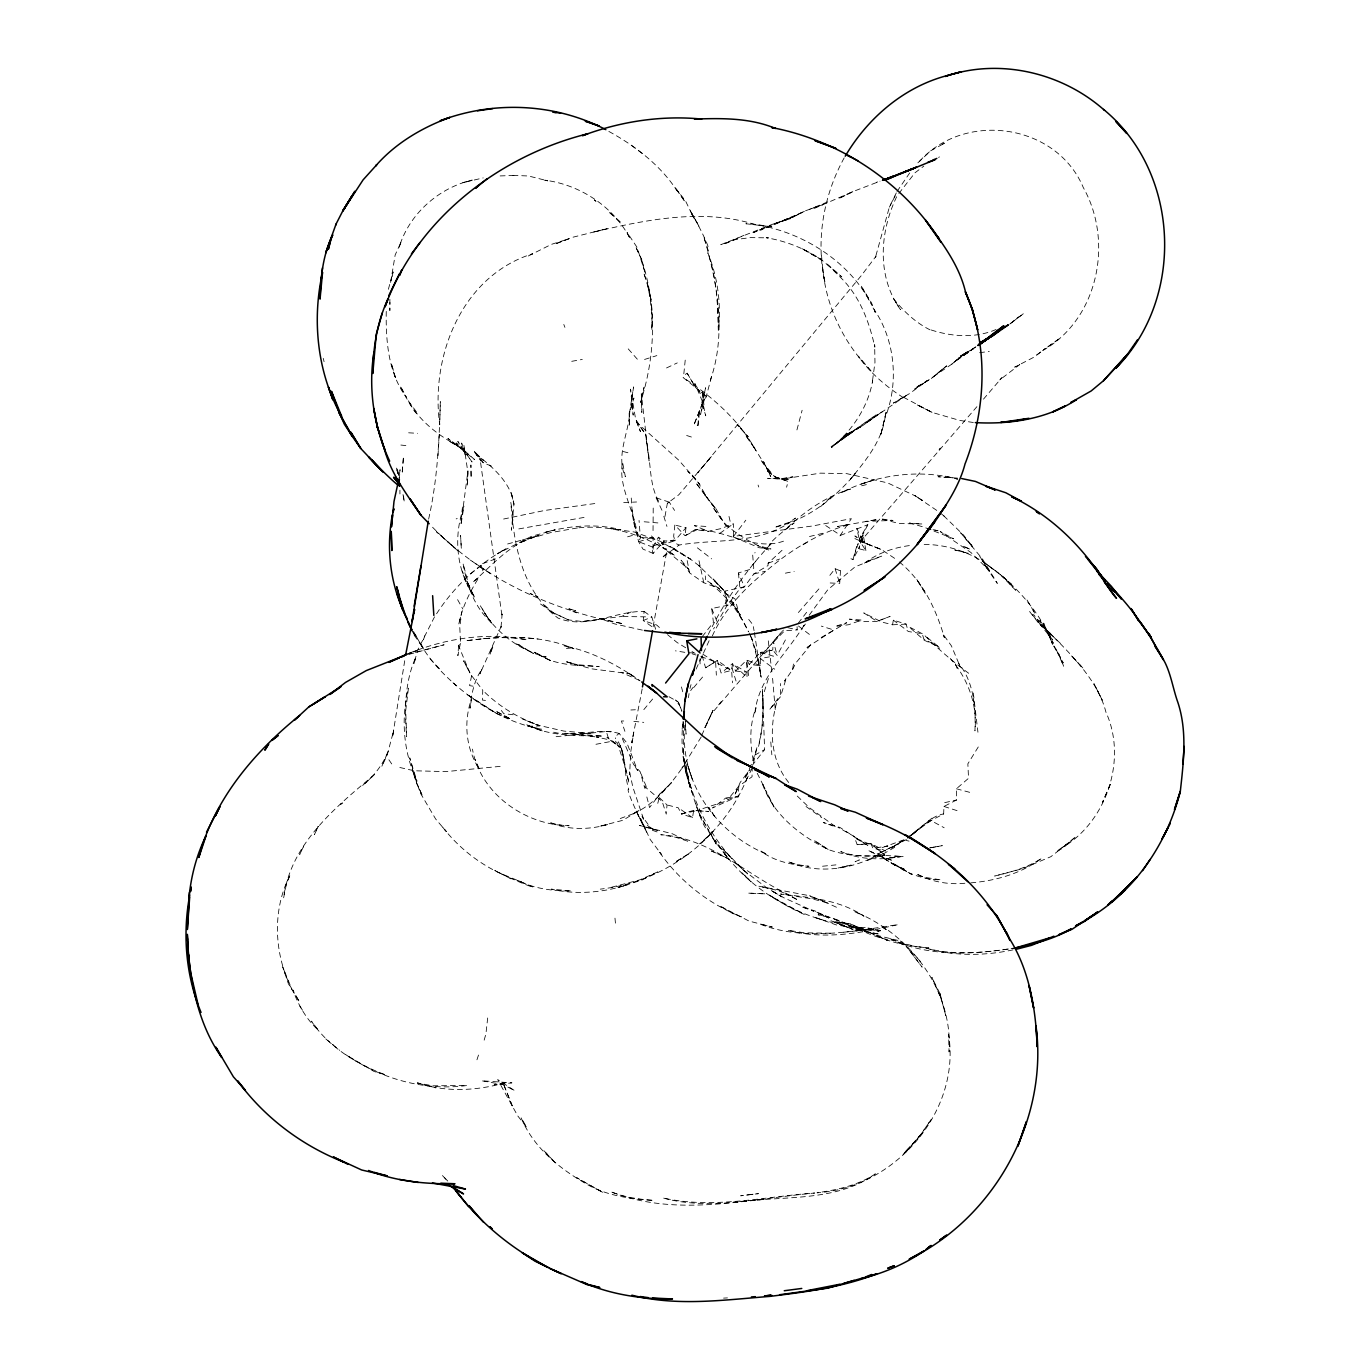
<?xml version="1.0" encoding="UTF-8"?>
<svg xmlns="http://www.w3.org/2000/svg" width="1370" height="1370" viewBox="0 0 1370 1370"><rect width="100%" height="100%" fill="white"/><g stroke="black" fill="none" stroke-linecap="round" stroke-linejoin="round"><path stroke-width="0.75" stroke-dasharray="5 3.75" d="M389.885 299.242L389.851 310.579L389.936 302.376M839.981 535.858L851.369 518.665L812.239 526.029L733.481 536.406L733.532 523.734L721.117 528.58L708.427 531.337L695.138 529.625L685.051 535.721L674.862 525.053L673.663 536.269L674.896 540.705L662.583 544.78L658.388 537.211L651.897 548.839L653.13 553.394L664.193 540.962L674.896 540.705L685.993 527.69L674.862 525.053M785.421 639.927L777.167 655.408L772.748 649.979L760.35 652.462L760.333 665.7L749.253 664.381L746.787 660.015L735.553 671.026L732.607 663.577L721.134 673.064L717.383 660.494L705.584 667.789L701.508 653.336L715.654 662.481L731.597 670.375L732.488 682.791M825.716 525.566L840.581 535.345L867.809 524.71L859.624 538.427L859.624 541.013L865.891 550.552L858.75 548.702L852.996 559.422L850.941 558.772M633.676 522.312L638.643 541.715L643.027 549.147L653.13 553.394L653.028 537.331L640.372 538.085C632.101 526.303 632.187 510.993 631.193 497.139M653.216 508.065L653.028 532.039M683.099 721.356C680.068 745.52 683.527 770.676 692.501 793.281C678.064 740.245 700.036 830.871 708.855 830.922C706.937 832.737 737.111 869.505 724.764 853.801C750.726 888.462 790.524 912.625 832.361 922.507M608.845 131.434C635.32 145.939 660.546 165.325 677.14 190.892L674.742 187.382L685.479 200.808L693.785 218.035C679.383 190.533 713.65 250.916 708.153 250.402L703.701 236.53C717.418 282.22 726.682 334.023 710.345 380.209L711.664 376.168L706.184 396.752L701.063 406.719L702.485 403.071L694.35 423.861L697.964 425.505L699.745 410.383M683.527 722.281L683.459 729.525L683.733 721.699M780.472 694.573L780.592 683.544M386.254 311.384C385.775 340.89 388.19 373.308 406.582 397.625C388.172 362.673 414.836 417.148 417.936 413.911L407.849 400.211C418.98 420.539 438.212 435.643 458.608 446.14L448.829 440.917L463.403 449.72L472.051 461.964L463.403 449.72L456.142 442.955L465.081 451.603L457.803 441.414L465.406 453.675L461.604 443.041L465.423 455.799L463.848 444.873L467.975 473.061L467.17 486.384L467.923 470.852L460.834 525.327L463.985 506.181C454.652 531.937 455.491 561.751 468.112 586.24L462.238 571.033L466.485 583.74L475.082 597.971L469.276 587.045L463.043 563.395C466.879 585.35 474.499 608.177 492.087 622.973L488.491 618.915C502.721 637.29 523.391 651.692 546.168 656.932L538.975 654.689C556.802 666.111 578.825 665.306 599.187 666.556L576.838 664.638L566.752 661.847L577.695 665.529M760.333 665.7L746.787 660.015L747.027 677.396L732.607 663.577L731.597 670.375L721.134 673.064M428.622 519.144C437.355 480.596 439.256 441.003 440.335 401.615L439.719 424.82C430.231 355.738 461.964 275.867 532.673 253.758L527.792 256.241L551.374 244.374L568.807 238.825L554.764 244.134L571.941 237.455L607.064 228.687L592.576 232.301C645.013 219.971 702.313 207.983 754.956 224.475C802.512 231.873 849.897 261.362 871.902 305.185L860.994 285.645L871.491 302.856L875.224 312.291L872.93 307.753C894.901 338.647 899.251 381.785 885.38 417.011L885.054 417.662C881.595 441.705 865.395 460.799 850.582 479.072C830.323 501.814 804.464 520.48 774.324 527.433L789.274 522.261L795.49 518.083C762.679 545.209 718.051 538.461 679.04 545.054L661.847 557.813L666.334 553.703L667.293 550.038L665.837 548.497M752.301 766.207L752.027 776.79L738.79 786.157L728.001 799.344L725.809 797.956L712.554 807.94L738.224 796.244L738.79 786.157L734.525 795.473L740.211 782.407L749.887 769.443M830.186 582.969L839.724 583.414L840.512 570.143M737.779 609.051L735.056 598.947L719.884 590.128L719.164 588.432L703.683 582.712L689.812 573.037L681.061 560.176L688.716 569.286L663.08 547.623L675.136 555.809C646.691 535.55 611.362 523.802 576.205 528.084L577.267 527.964L550.637 532.622L526.816 539.472L538.65 535.584C510.89 542.332 492.926 564.731 472.547 582.507L479.123 577.044C469.91 591.84 461.93 607.492 458.676 624.788L461.741 611.842L459.789 627.374L460.543 642.736L458.59 645.749L469.859 672.893L463.557 660.819L471.622 675.667L482.771 690.309L482.411 700.07L488.559 700.789M683.493 721.99L683.544 753.055L683.287 749.458C687.175 790.028 704.882 829.124 732.351 859.093L722.641 849.006L747.558 873.923L734.371 861.542L743.448 870.173L766.601 887.726L781.893 896.87L771.19 890.449L784.068 897.864L813.848 911.238L801.193 906.683L814.893 910.879L828.747 918.02L815.818 911.838L830.562 917.832L818.096 914.766C846.523 918.671 869.197 940.299 898.771 940.608L874.779 934.837C891.476 943.365 910.348 946.156 928.809 947.954L915.211 946.499M782.03 550.295L768.125 563.19L768.005 565.587L753.825 573.962L744.372 586.822L739.971 588.552L726.477 606.499L713.53 628.95M978.266 746.958L967.854 763.843L968.539 778.28L956.397 788.795L956.62 799.977L943.947 806.451L943.656 813.917L930.983 820.562L907.557 837.31C920.846 831.042 928.449 816.4 943.656 813.917M437.989 455.628L439.308 434.427L439.102 437.253M697.964 425.505L698.786 412.507L704.437 398.91L700.652 414.322L699.128 413.397M399.355 479.243L400.057 469.687L399.03 477.565M458.59 645.749L457.854 655.682L460.543 642.736M646.846 796.963L649.551 807.564L657.703 796.775L659.278 797.528L667.019 804.961L666.248 814.14L662.189 801.501L644.208 786.14L640.201 771.772L633.608 764.511L622.357 738.635M491.402 466.091L483.285 462.786L473.951 451.09L483.25 460.251L476.863 454.891C493.063 467.204 511.147 483.045 513.938 504.297L511.01 491.642L513.938 504.297L511.353 530.207L513.27 517.192L510.804 502.362C513.887 544.472 521.679 591.035 558.001 618.058C586.497 629.755 615.284 610.866 644.088 611.431L643.249 620.542L654.106 628.196M685.223 360.122L683.647 375.534L687.158 373.205L695.583 387.487L707.314 397.437L697.998 389.388L700.635 394.132L694.881 383.651L695.583 387.487L683.099 377.538C712.023 396.444 739.081 420.059 755.915 450.507L753.586 446.757L770.83 474.226L760.624 459.789L774.581 476.76L788.555 481.572L774.581 476.76L766.172 470.047L776.396 477.462L789.959 479.517L767.611 478.335L779.992 478.832L792.922 476.88L781.722 479.089L820.39 473.147L846.831 473.66L887.674 482.908L915.828 496.18M390.621 282.46L395.159 254.991L401.256 241.514L399.132 247.353C409.065 214.08 438.76 187.741 472.222 180.121L462.444 182.775L483.216 177.912M664.998 516.404L667.361 503.304L678.852 494.741L711.698 456.21L697.964 472.427L861.199 275.73L876.046 256.19L875.139 258.485L889.353 207.161L896.322 192.862M487.686 1017.979L485.922 1033.905L483.165 1043.7M460.937 520.668L462.752 504.759M685.993 527.69L685.051 535.721L697.176 529.608C727.573 530.276 756.291 552.778 786.466 540.054M404.715 660.734L392.488 737.146L393.704 730.433L387.093 755.349L381.785 766.429L388.446 750.726C383.223 764.186 373.736 776.653 362.382 785.678L375.037 774.153C335.907 806.861 290.406 843.697 283.59 898.035L286.587 883.17L290.543 874.3C271.808 909.457 273.966 954.102 291.861 989.191L282.631 966.689L288.368 983.711L299.533 1002.001L292.803 989.962C298.352 1004.946 306.366 1019.52 318.405 1030.223L311.384 1021.147C328.817 1047.211 357.005 1064.353 385.98 1075.005L374.01 1071.443L345.702 1054.643L354.35 1060.14C388.121 1080.742 427.645 1090.794 467.17 1085.485L432.817 1085.811L417.456 1082.968C446.483 1092.695 478.353 1090.777 507.414 1082.163L494.176 1084.783L511.918 1082.865L481.452 1080.742L502.995 1084.543L514.778 1090.725L497.635 1079.526L517.689 1115.831L526.799 1127.476L521.062 1117.612C532.844 1146.228 557.453 1167.017 583.551 1182.31C604.427 1195.445 629.447 1198.99 653.713 1200.394C639.071 1199.366 624.326 1197.209 610.643 1191.643C675.684 1217.656 747.438 1199.247 814.688 1193.03C764.34 1196.558 712.828 1209.419 662.755 1197.877C696.234 1207.381 731.152 1202.792 765.128 1199.229L733.395 1202.055M700.652 414.322L705.636 387.744L702.074 403.174L705.738 415.778L702.399 401.136L702.074 403.174L702.673 390.039L703.889 404.972L694.881 383.651M682.089 729.183L683.236 720.843M653.13 626.741L666.334 553.703M688.459 697.655L689.042 693.58M642.17 688.939L631.758 742.711L633.659 732.847L630.662 752.558L629.635 774.821L629.224 770.163L632.871 787.219L644.14 820.853L642.068 816.143L650.75 827.994L647.051 825.168L657.086 831.933L652.428 830.34L649.466 827.72L657.583 830.614L639.345 825.374L672.413 833.782L687.654 841.18L676.009 837.344L660.768 834.707C710.02 838.012 746.068 874.265 788.418 894.713L777.526 890.432L758.757 886.202L809.482 895.706L826.881 902.744L811.896 898.788L780.523 894.045C809.156 897.401 839.348 899.559 863.99 916.205L854.657 911.649C910.211 933.98 953.178 990.544 949.067 1051.92L948.622 1034.693C961.106 1112.183 893.976 1188.235 817.034 1192.79C837.361 1189.828 857.98 1185.392 875.361 1173.85C839.193 1199.966 792.87 1196.404 750.692 1200.6M788.709 782.51C769.563 759.185 768.947 726.442 777.886 698.717L769.529 709.711L780.472 696.765L786.448 677.619L784.599 681.113L792.562 669.69L793.555 663.354M693.682 810.372L681.369 813.951L692.518 817.599L693.682 810.372L708.787 811.451L695.909 810.817L681.369 813.951L678.253 807.769L667.019 804.961M821.212 637.495L846.746 622.716L835.066 626.45L848.561 624.737L861.696 620.062L849.383 619.137L863.391 621.655L877.04 621.363L890.123 616.397L877.04 621.363L863.751 612.904L881.681 621.997L892.555 624.788L893.326 620.148L906.135 624.103L907.882 630.269M388.361 289.293L393.156 271.945L391.358 280.199M471.622 675.667L469.585 685.634L476.092 686.678M657.771 803.368L659.278 797.528M796.929 429.923L802.118 410.264M786.585 487.206L787.27 484.603M753.5 762.919L757.199 746.77L752.164 762.662L744.526 778.913L750.075 769.837M689.949 688.528L691.028 684.623M476.948 1059.798L478.695 1054.455M701.748 735.313L713.016 710.311L711.492 713.701L783.4 630.08M768.399 678.561L762.747 696.611L764.597 749.63L752.335 765.248M896.648 196.766C879.643 232.044 876.629 276.569 900.501 309.654L893.497 298.66C903.618 311.264 915.485 322.652 930.11 329.862L928.98 329.245C950.575 336.66 975.115 338.801 996.469 329.314M694.35 423.861L700.567 408.294M712.331 635.954C724.165 609.616 744.749 587.987 767.183 570.194C791.021 549.815 818.746 532.793 849.349 524.556L837.327 526.508L877.759 519.47L865.652 521.405L893.017 520.429L880.413 518.819L899.439 523.546L922.198 523.974L909.594 522.98L923.774 527.09L953.657 538.804L940.231 531.56L970.953 552.521L987.359 568.653L984.208 564.389L997.326 583.397L982.513 559.029L960.575 532.724L974.43 549.233M662.583 544.78L664.193 540.962L658.388 537.211M865.891 550.552L863.34 535.447L858.75 548.702L861.079 540.756L976.896 406.702M752.062 768.245L745.794 781.208L747.215 777.835C737.026 803.162 720.637 826.23 699.745 843.886L713.496 831.093C684.041 863.271 643.814 884.386 600.283 889.13M709.112 640.715L695.189 671.094M792.562 669.69L795.662 663.149L810.68 644.859L806.998 647.411L833.919 630.012L821.332 626.107M652.976 547.229L638.643 541.715L640.372 538.085L639.054 520.429M844.194 157.841C823.319 195.773 815.475 240.846 825.117 283.35L822.805 269.239C825.904 301.897 839.245 333.15 859.898 358.443L872.159 372.383L858.288 356.132L861.336 360.413M708.273 634.464C724.61 600.865 746.41 569.766 772.149 542.64L769.169 545.791C768.245 540.859 813.009 509.006 784.873 529.933C803.676 512.192 825.442 496.522 850.496 489.022L841.026 492.703C876.44 474.705 919.099 468.711 957.681 479.157L944.683 475.989L945.848 476.28M867.809 524.71L859.624 541.013L881.629 549.644L896.066 559.303M809.208 615.198L827.737 589.819L855.068 566.855L881.92 556.066L868.631 560.775M895.175 195.876L889.353 207.161M701.2 736.974L681.883 768.279L683.664 765.83C670.341 785.027 654.432 804.755 632.409 814.071L639.841 809.944L622.922 820.287L599.101 826.452L608.691 824.226C589.34 829.98 567.899 830.288 549.147 822.274C553.72 823.935 563.036 825.87 569.098 825.699C525.207 825.322 480.185 793.658 472.462 749.099M897.007 191.492L910.211 172.209M436.585 613.76C454.001 586.754 478.147 564.2 506.095 548.616L497.293 553.84L531.526 536.304L555.244 529.882L545.74 532.125C570.108 525.669 596.275 523.306 620.901 529.779L610.369 528.597L634.224 531.988L660.203 541.253L690.326 559.046L698.717 565.467L723.12 589.665L733.515 603.382L748.345 631.416M434.53 616.842L417.679 650.099L413.808 664.244L415.795 657.155C404.698 681.917 404.424 710.02 406.667 736.598L405.708 710.585L408.448 688.185C400.708 718.873 403.465 752.541 416.977 781.208L409.698 757.798L417.096 784.308L422.542 795.953L415.761 781.208L412.353 769.375L420.265 792.905L435.66 819.02L446.414 831.607L442.596 827.052C457.477 846.454 477.171 862.244 499.194 872.895C569.903 901.494 511.763 880.602 494.793 870.361L512.603 879.694M898.823 193.478L915.04 172.757L923.825 166.112M803.847 625.628C786.192 654.226 758.004 678.698 754.784 713.976L756 707.673C749.202 725.483 749.698 745.246 754.082 763.569M690.668 690.6L692.929 687.534M733.481 536.406L745.794 520.206M798.231 623.196L808.369 610.061M702.313 636.588L713.428 622.305L711.715 608.503L728.138 605.18L724.867 591.121L744.372 586.822L738.413 572.951L753.757 568.276L752.575 553.6L755.212 552.709M829.86 575.314L835.083 568.687L840.17 570.776M718.599 704.865L721.288 701.543M755.658 561.357L752.798 564.748M643.831 709.626L654.398 696.885M693.699 687.569L704.146 675.204M818.883 588.929L796.809 614.342M983.472 399.149L1001.847 377.709L999.638 380.021L1019.794 364.523L1014.69 367.143L1033.477 357.433L1045.618 348.322L1034.076 357.073M705.584 667.789L717.383 660.494L729.713 669.194M749.253 664.381L760.35 652.462L762.302 653.541L784.633 630.782L797.237 629.875L796.963 624.84L811.177 635.783M774.187 640.355L781.962 631.604M805.44 624.052L803.248 626.518L804.293 625.628M831.145 446.654L852.585 432.081L834.895 444.719L849.023 433.091L831.367 447.63C852.089 430.745 868.255 406.976 872.69 380.398L872.176 383.189L874.968 362.365L874.642 344.606L874.848 347.124C869.436 322.532 860.103 297.273 842.139 279.018L825.802 262.903L841.779 276.894L823.164 261.139L801.45 248.261L820.938 259.238C804.395 248.398 785.746 240.949 766.207 237.729L768.416 237.849L750.554 237.609L735.382 239.579L720.808 244.682L772.457 224.269L790.524 218.618L774.375 223.584M1042.536 350.669C1098.209 319.33 1113.827 241.634 1083.293 187.553C1056.527 123.574 964.514 110.49 918.979 161.9M917.883 162.807L930.778 150.751L945.214 142.857L942.235 144.364L944.153 143.319M820.51 506.729L832.224 495.957L827.959 499.827M843.406 436.756L847.037 433.382L831.367 447.63M907.968 838.217L918.568 828.884L911.187 835.392M911.118 835.34L918.568 828.884L911.358 835.015M956.671 360.036L969.549 351.491L953.794 362.382L966.621 351.987L951.859 364.112L933.484 376.63L946.499 365.978L931.292 378.497L915.537 387.744L928.98 379.867L914.407 389.097L927.781 380.312L909.577 393.567L893.326 403.123L907.008 395.039L866.953 422.234M951.859 364.112L966.621 351.987M1009.741 324.142L1018.629 316.812M616.894 735.279L619.12 733.429L626.912 742.968L637.598 770.574L633.608 764.511M931.292 378.497L946.499 365.978M859.624 538.427L863.34 535.447M931.977 818.147L918.928 828.525L930.983 820.562L944.17 827.754M340.342 804.584L342.5 802.923L337.996 806.348M975.44 347.192L958.623 358.7M1010.409 323.594L1023.818 313.37L1011.077 323.046M470.235 573.944L481.281 565.536M975.885 346.747L958.52 358.204L973.111 348.956L960.284 355.977L974.875 347.911M906.461 839.553L878.101 853.87L899.2 843.321L894.062 847.688L880.174 855.719L867.33 860.446L878.478 854.383C851.883 869.95 816.434 874.403 787.904 861.524L797.1 864.658L809.002 866.285C792.031 864.881 774.821 861.61 760.915 851.112L767.097 854.4C714.815 832.909 677.396 778.999 685.342 721.202L686.062 734.166L685.205 724.045M880.585 412.832L862.364 425.847L846.574 434.461L862.364 425.847M871.286 419.323L865.446 423.57L882.28 411.736M1058.822 339.041L1046.406 347.86L1058.342 339.383M719.815 533.375L733.532 523.734M836.573 443.144L876.235 414.836L843.389 437.801L860.754 426.755L856.798 429.307M892.555 847.294L908.533 837.224M891.202 848.184L903.686 839.878L909.063 841.111M970.148 350.84L973.111 348.956M667.361 503.304L669.279 502.139L674.554 510.428M802.957 544.798L808.488 541.578M754.682 755.195L764.597 749.63M938.587 157.413L939.46 156.916M870.053 560.262L863.477 563.909C876.783 553.412 893.206 547.692 909.886 545.517M804.413 211.305L789.223 218.669L806.091 210.552L823.113 204.592L807.769 209.901M852.808 191.629L838.371 198.753L852.808 191.629L880.019 181.2M666.539 367.948L677.26 362.913M814.448 208.343L851.421 192.297M568.43 619.891L551.956 612.167L568.43 619.891L581.428 621.432L621.5 616.5L631.313 611.876M725.432 243.672L743.978 235.28M827.72 201.869L809.447 209.353M802.734 212.144L760.573 230.109L794.069 216.528L776.31 223.019M409.63 653.062C446.483 638.214 488.028 631.758 527.245 639.961C506.866 635.697 485.888 638.249 465.457 640.835C501.471 636.057 539.848 634.104 573.944 648.763L564.046 645.818C591.72 651.298 617.151 664.844 640.098 680.873M798.727 214.422L782.664 220.793L797.597 214.867M655.648 629.275L651.812 616.997L643.249 620.542L656.658 625.011L662.172 630.029M754.51 232.027L752.969 232.643L770.111 225.742L754.51 232.027L758.021 230.691M495.478 558.943L480.784 564.303L483.593 572.9M903.686 839.878L882.537 847.516L887.931 846.009L873.015 848.304L870.84 843.732L857.192 844.673L854.126 836.419L837.926 827.292M405.862 654.723L416.617 650.562L409.099 653.267M620.267 818.524L634.31 813.335M768.125 563.19L779.564 559.046M724.302 801.673L695.909 810.817M456.159 518.887L457.203 518.528M644.551 359.454L656.846 355.601M762.302 653.541L772.748 649.979L773.314 641.177L777.167 655.408M408.996 654.363L444.103 644.79L408.38 654.021M874.146 479.928L860.343 484.398L872.758 480.39M857.192 844.673L870.738 843.577L885.551 850.993L873.015 848.304M653.37 545.74L674.023 539.917L675.838 543.445L679.04 545.054M638.643 541.715L653.028 537.331M728.001 799.344L738.224 796.244L725.809 797.956M876.423 182.313L877.673 181.936M627.58 536.817L633.608 535.105M507.636 543.976L521.542 540.174M522.33 539.986L536.047 536.235M809.499 536.526L822.856 533.272M866.388 484.637L861.644 485.785M503.629 519.024L544.558 510.479L595.077 503.509M753.825 573.962L765.419 571.256M944.701 802.649L956.62 799.977M838.08 868.015L851.215 865.069L839.724 867.638M518.802 528.906L584.391 517.363M785.387 573.174L794.206 571.41M1012.995 949.872C984.379 955.969 954.085 956.277 925.846 948.126C955.181 955.935 986.177 952.578 1015.752 947.903M595.967 744.287L609.53 741.735L606.311 731.494L554.816 736.82M571.735 361.32L582.284 359.437M611.739 887.195L639.978 879.814L657.583 871.937L641.708 880.174L618.024 887.52L627.563 884.729C603.142 892.623 576.428 895.004 551.288 889.147L571.41 890.945C552.881 891.236 534.026 888.582 517.278 880.293L524.915 883.205M1016.061 947.749C976.69 954.205 934.426 957.133 896.682 941.841L916.05 946.584M979.601 352.707L989.26 351.422M500.136 766.378L445.832 771.618L416.48 770.83M856.575 930.898L869.984 929.374L843.184 932.285M970.833 882.862C996.127 880.756 1021.472 873.478 1041.971 858.048C1027.825 867.604 1011.094 872.091 994.671 876.029L1022.311 868.734L1050.893 856.678L1069.388 842.122L1056.407 851.575L1063.154 847.962L1075.964 836.505L1063.788 846.746C1107.268 820.116 1127.185 758.5 1105.932 712.16C1097.969 680.513 1071.117 654.38 1047.468 630.817L1056.475 639.721M483.079 638.694L484.997 638.471M583.877 621.483L596.447 620.13M822.531 866.234L835.94 864.881M895.209 865.395L878.393 854.674L895.209 865.395L905.673 869.693L895.209 865.395L880.002 856.13L893.086 860.72L878.341 855.616L867.981 850.342C878.923 855.651 891.288 856.027 903.207 856.507L888.051 857.843L900.621 856.575C880.756 860.377 859.555 859.658 840.82 851.575C854.692 857.26 870.087 856.079 884.729 855.291C865.72 856.952 846.266 856.079 828.199 849.503C799.703 835.563 772.098 813.934 762.097 782.698L765.042 788.846L757.165 773.142M566.409 648.404L574.938 647.702M553.668 732.214C575.349 737.659 597.868 727.453 619.12 733.429M723.583 1298.109L727.453 1297.904M892.555 624.788L906.135 624.103M630.885 709.985L635.372 709.763M623.71 502.602L636.553 501.985M500.136 175.925L515.531 175.411M964.874 883.256C948.074 884.917 931.086 881.663 916.136 873.803L924.099 877.228L940.916 879.882C923.192 879.574 906.169 873.615 892.212 862.689L911.838 874.505L897.453 866.302M527.655 726.288L539.797 725.963M830.408 933.21L804.515 932.833L787.647 930.196C824.004 940.231 862.175 932.901 898.121 924.596C852.654 931.257 804.036 941.532 759.751 923.996L772.32 927.045L749.047 921.085L719.61 905.844L732.368 913.328L741.375 916.855C708.119 903.738 678.715 880.362 658.593 850.838L661.573 854.589L650.168 839.45L640.475 818.421C662.087 863.477 622.785 786.928 628.761 789.394C623.915 773.862 626.244 756.428 618.452 741.855L622.288 750.709L623.966 760.196L621.312 748.191L628.95 783.092C625.611 767.56 620.747 752.472 615.37 737.882M695.138 529.625L697.176 529.608M623.744 720.997L621.398 720.997L624.908 731.34M579.921 733.429L590.367 733.429L563.823 731.083L536.732 724.884L522.809 719.13L539.66 725.655C518.459 718.291 498.748 706.338 482.771 690.309M645.544 616.842L621.5 616.5M606.311 731.494L612.87 731.546M512.979 175.36L528.512 175.994L547.743 180.84L544.678 180.189C579.784 184.47 614.274 206.99 630.149 238.859L627.1 232.403L637.101 247.422L645.013 272.579L641.194 258.587L635.474 246.275L641.794 259.923L641.194 258.587C657.206 305.39 655.562 355.806 640.492 402.403L644.106 387.265L641.348 400.365L641.828 412.507L641.314 393.704L649.072 460.902L645.544 433.999L647.548 448.452M657.874 522.929L640.715 521.49M924.185 544.438C945.231 544.455 966.192 550.997 983.865 562.231L1003.713 577.318L1015.632 590.23L1000.408 574.595C1021.489 592.456 1040.172 614.171 1050.858 639.653L1043.615 623.093L1052.708 644.294L1063.24 662.926L1056.304 649.705L1063.685 666.334L1058.428 652.891L1051.766 642.581L1052.708 644.294L1048.803 633.214L1039.83 620.233L1050.208 636.382L1048.803 633.214L1053.342 643.301L1044.128 627.152L1033.459 614.462M688.545 652.719L695.943 653.079M894.935 856.044L902.128 856.473M408.637 432.8L417.525 433.314M705.875 526.44L694.35 525.669L708.427 531.337M835.871 922.746L850.239 923.928L887.811 940.539L850.239 923.928L863.374 929.22L850.907 926.531L864.967 928.654L852.722 927.336L866.319 927.456L879.129 931.446L866.474 927.61L880.636 930.778L868.374 929.562M848.955 923.637L834.69 921.582L847.105 924.151L832.446 918.26L858.373 930.042L846.198 923.979L863.888 931.189L879.848 934.237L853.065 929.442L830.682 920.64L853.065 929.442L839.485 924.253L863.819 929.357L836.419 924.955L814.516 917.266L824.843 920.76M520.103 637.478L537.982 639.019M735.553 671.026L746.581 672.122L735.604 665.597M684.829 652.343L675.427 650.836M633.865 721.356L643.746 722.367M957.493 478.113L938.005 476.726L951.893 477.822M400.879 445.044L409.013 445.935M513.116 714.729L503.852 713.736L501.3 710.465M973.351 422.508L959.719 420.419L932.028 412.387L900.295 395.553M939.289 648.592L938.69 646.794L923.774 638.951L922.267 633.728L908.379 631.519L893.326 620.148M642.376 630.131L614.496 623.864L600.043 618.401L623.281 623.829C551.904 610.421 481.281 578.397 430.591 525.189M413.243 770.574L399.235 767.354M787.75 627.665L797.237 629.875M623.11 451.501L627.922 452.751M956.397 788.795L969.669 792.322M417.456 1082.968L435.917 1087.917M760.35 652.462L773.382 656.144L760.333 658.525L774.718 669.211M656.23 497.858L669.279 502.139M692.312 653.884L696.063 655.031M943.947 806.451L957.168 810.68M686.644 435.489L691.405 437.03M566.752 661.847L591.412 668.8L629.429 673.715L621.072 672.31L639.858 680.547M572.917 611.517L576.702 612.818M713.736 661.213L699.83 656.179L700.173 667.361M826.881 902.744L809.482 895.706M531.337 726.819L525.635 724.268C549.507 736.666 576.958 735.57 603.04 736.118L564.937 733.292L598.878 737.248L596.224 736.974L609.941 739.954L620.336 747.489L606.961 737.265L617.168 744.407L615.558 741.204M518.905 644.876L516.541 643.986L533.444 653.473L518.905 644.876L520.138 645.338M529.385 725.929L542.297 730.912L531.697 726.905L541.407 729.2C507.859 723.189 477.565 704.677 452.374 682.157L456.056 685.342C441.876 672.978 428.45 659.021 419.614 642.256L423.964 648.969L413.62 634.361M504.28 716.647L510.856 719.199L495.289 710.876L510.856 719.199L497.019 713.77L466.81 694.367L497.019 713.77M861.593 928.535L863.374 929.22M869.282 844.04L854.657 837.738L867.878 845.478L840.05 827.514L823.25 822.514L835.957 826.983L809.173 807.495L796.415 795.251M866.251 543.565L881.629 549.644L859.624 541.013L856.815 528.443L863.699 543.188L854.88 535.961L867.724 544.198L853.733 538.085M733.429 537.006L759.357 547.777L770.95 548.942L757.233 545.483L769.341 550.26C752.541 544.044 736.837 534.728 723.685 522.552L726.049 525.515L712.794 507.106L723.189 521.662L716.27 509.195L704.437 494.587L716.27 509.195C704.42 498.115 700.943 481.178 687.774 471.263L699.933 484.5L678.852 460.269L637.29 422.902L644.808 433.194L635.594 419.271L640.441 431.584L635.594 418.946L630.542 389.183L633.163 415.127L631.69 400.228L633.556 386.922L629.429 413.534L633.916 398.002L629.172 413.175L629.275 426.601L629.721 411.497C628.967 433.297 615.558 455.371 625.354 476.709L622.494 461.947C617.819 488.182 635.526 511.25 637.495 537.023M836.453 907.248L825.562 902.265L827.754 903.275M922.267 633.728L908.892 626.758L924.322 640.287L938.69 646.794L924.682 635.457C938.947 649.774 953.982 662.618 970.303 674.451M669.022 696.748L678.013 701.868L675.478 699.984L679.674 705.447L681.798 711.355M629.789 673.989L635.303 677.585L628.265 672.79L631.005 674.965M692.004 651.538L695.155 653.421M773.673 897.727L767.782 894.165L789.274 907.248L804.567 914.629L773.776 897.744M685.719 647.753L677.191 642.581L665.135 632.683M919.099 498.269L922.404 500.392L914.561 495.409L939.067 511.969M719.164 588.432L707.502 581.103C725.09 594.614 739.338 611.568 748.499 631.793M463.403 449.72L447.904 438.469L474.585 459.584L461.964 448.452M479.671 566.649L490.614 573.55L470.338 560.09M692.518 817.599L678.253 807.769M880.979 855.908L884.421 858.202M663.08 547.623L665.409 549.216M903.532 397.762C887.024 387.196 871.834 374.37 860.052 358.632M540.516 603.999L554.799 614.085L543.188 604.084M806.022 806.502L821.76 817.667M644.088 611.431L651.812 616.997M642.342 153.577L629.789 144.107M697.381 547.829L711.612 558.857M332.465 1044.437L333.509 1045.276M943.707 515.788L963.521 535.053L972.94 547.058L971.227 544.558M325.752 1038.888L339.743 1050.345M940.436 513.082L944.889 516.747M899.251 561.94C922.781 580.794 936.07 609.308 944.427 637.701L942.817 633.831L951.396 645.835L960.199 666.779L958.709 663.422C973.899 682.123 975.851 707.673 974.943 730.844C977.461 703.889 967.751 678.51 950.283 658.456M900.347 940.985L903.583 943.844M1060.14 643.112L1039.779 623.744L1029.726 611.671L1039.162 623.864L1050.773 633.711L1040.035 624.343L1052.742 640.047L1044.128 627.152L1046.766 630.131L1036.953 619.497M457.854 550.843L436.362 531.628L454.497 547.743L451.278 544.678M469.242 695.737L470.646 697.09M651.435 535.927L662.463 547.212M447.767 1181.06L442.082 1175.152L446.243 1179.656M430.146 658.901L440.421 669.673M920.503 961.552L906.135 946.054L922.13 967.134L906.135 946.054M628.231 348.888L639.276 361.406M475.133 453.008L483.285 462.786M748.722 619.411L752.969 624.84L754.065 630.662M656.093 497.807L662.018 510.376M676.078 188.855L685.223 202.041L676.814 189.899M388.909 759.785L391.751 763.981M299.79 1006.077L303.489 1011.694M474.38 451.364L480.887 460.971L480.099 458.984L502.071 616.603L502.139 613.965L500.855 629.053L501.214 626.347L479.945 673.886L482.034 668.971C474.054 680.428 471.314 694.556 470.03 708.221L471.52 698.991C463.334 721.836 465.817 749.184 479.551 769.478L475.065 759.391M1027.021 599.991L1033.545 611.02M687.158 373.205L694.487 385.655M658.645 501.317C649.346 484.74 651.058 464.601 647.274 446.397M412.644 631.673L415.658 637.016L412.764 631.313M699.453 814.088L708.855 830.922L699.453 814.088L700.806 817.89L694.641 800.765M457.597 599.649L462.854 609.068M749.15 633.077L752.764 640.698L749.356 633.574M738.944 613.692L741.581 619.582M703.786 582.729L698.94 560.484M711.715 608.503L717.606 623.007M679.674 705.447L678.407 702.365L681.815 710.824M563.806 324.467L564.919 327.361M955.489 663.902L957.15 668.44M758.072 485.066L758.774 487.035M645.047 788.675L644.208 786.14L647.102 788.64L640.201 771.772M398.636 475.047L396.135 467.41L398.276 475.03M663.833 516.267L666.95 526.405M835.083 568.687L839.724 583.414M731.94 667.926L736.067 681.13M681.455 686.935L683.219 693.648M323.234 358.358L324.074 361.663M728.994 516.421L730.141 521.388M398.721 475.236L397.163 467.855L397.865 473.558M631.964 509.794L634.875 524.573M687.192 560.604L689.418 572.095M754.39 632.563L761.275 677.379M403.02 494.553L404.287 502.071L403.328 494.69M688.271 777.526L686.028 763.843M746.753 661.984L748.739 676.797M973.334 693.032L977.94 732.231M768.296 640.852L771.875 672.088M724.867 591.121L726.477 606.499M738.413 572.951L739.971 588.552M973.385 698.426L973.745 701.714M772.594 678.356L775.334 710.413M705.276 575.948L705.653 579.733M821.538 255.539L822.908 270.215M614.976 918.157L615.592 924.75M770.796 741.958L771.841 754.767M717.161 299.773L718.325 330.273C721.373 304.157 717.777 277.151 707.793 252.816C716.373 276.5 717.503 302.136 718.839 327.053M715.654 662.481L716.356 675.17M399.92 490.186L399.937 493.953M762.953 703.444L762.097 727.778L758.5 746.616C763.244 727.607 763.981 707.828 762.234 688.374L762.953 703.444M403.362 458.145L402.112 473.832L403.362 458.145M652.137 324.365L651.692 330.41L652.274 312.343L650.99 299.465L647.839 285.268L650.99 299.465L648.438 286.707L643.609 272.716C649.894 289.104 651.503 306.931 652.137 324.365M886.116 412.319L880.55 435.9L886.116 412.319M491.316 649.26L490.015 654.774L493.474 645.201L491.213 649.14M856.712 546.339L852.996 559.422L858.219 543.599L856.712 546.339M424.717 635.817L423.433 639.91L424.717 635.817M1110.282 784.445L1102.388 802.649L1110.282 784.445M303.66 846.232L299.688 854.486L303.66 846.232M318.234 826.315L314.432 834.604L318.234 826.315M712.554 711.578L704.796 727.607L712.554 711.578M920.554 1135.011L905.176 1152.992L921.325 1133.743L931.257 1119.324L920.554 1135.011M940.317 448.161L939.135 449.942L940.317 448.161M906.152 1150.646L902.796 1155.047L922.318 1133.367L906.152 1150.646M659.963 793.846L658.114 796.107L671.557 782.63L659.963 793.846M853.647 475.424L850.582 479.072L855.171 473.609L853.647 475.424M676.472 861.37L689.692 853.236L676.472 861.37M859.247 859.949L855.103 861.747L859.247 859.949M522.621 541.595L521.131 542.126L527.09 540.071L522.621 541.595M935.368 846.883L928.055 848.218L942.337 845.65L935.368 846.883M752.233 1194.332L740.69 1195.787L758.466 1193.647L752.233 1194.332M764.7 893.822L748.003 893.12L764.7 893.822M755.401 224.372L745.896 223.738L771.858 226.838L755.401 224.372M937.902 530.755L927.781 528.529L937.902 530.755M954.907 549.986L968.676 553.412L954.907 549.986M570.776 609.342L568.875 608.845L575.606 610.763L570.776 609.342M713.119 851.643L711.321 850.976L728.857 858.939L713.119 851.643M532.879 594.631L530.087 593.57L537.879 596.669L532.879 594.631M537.502 653.576L534.163 652.24L550.552 660.683L537.502 653.576M969.532 549.028L962.459 545.945L969.532 549.028M903.96 944.838L888.976 938.107L903.96 944.838M673.543 548.274L669.981 546.562L690.326 559.046L673.543 548.274M932.028 412.387L916.821 404.715L932.028 412.387M602.577 1192.311L576.736 1177.72L602.577 1192.311M796.552 899.302L786.705 894.028L796.552 899.302M828.199 849.503L814.088 840.392L828.199 849.503M886.167 929.665L880.961 926L886.167 929.665M595.899 201.202L594.374 200.088L595.899 201.202M700.995 567.865L698.717 565.467L700.995 567.865M987.393 564.868L984.157 562.539L999.141 573.431L987.393 564.868M504.639 634.498L504.639 634.498M884.54 854.948L870.84 843.732L884.54 854.948M1011.574 584.408L1000.237 574.527L1011.574 584.408M609.718 212.675L621.449 223.139L609.718 212.675M741.958 872.793L751.291 881.972L741.958 872.793M496.351 1073.926L496.351 1073.926M715.037 580.897L712.982 578.945L723.12 589.665L715.037 580.897M1082.814 667.943L1071.186 655.562L1082.814 667.943M555.312 1162.805L543.65 1150.406L555.312 1162.805M739.235 426.721L737.128 424.597L748.294 436.876L739.235 426.721M726.99 856.764L714.952 840.084L726.99 856.764M705.088 494.776L695.686 482.6L706.577 497.019L705.088 494.776M738.721 612.339L730.724 601.036L740.297 614.873L738.721 612.339M754.014 447.288L745.417 434.992L755.367 449.377L754.014 447.288M1034.607 613.109L1033.1 610.198L1034.607 613.109M489.501 620.661L480.322 605.78L489.501 620.661M491.642 623.264L484.877 613.366L491.642 623.264M692.312 214.336L691.542 213.189L699.214 226.649L692.312 214.336M989.431 571.273L979.875 556.562L989.431 571.273M714.678 816.554L708.701 807.307L714.678 816.554M924.253 591.087L916.513 578.996L925.521 593.809L924.253 591.087M421.994 646.623L413.552 631.536L421.994 646.623M716.202 844.006L709.386 831.402L716.202 844.006M644.157 827.018L636.194 811.108L644.157 827.018M773.999 806.93L765.47 790.062L773.999 806.93M764.717 463.95L763.587 461.758L770.745 476.606L764.717 463.95M1102.182 700.087L1094.082 683.801L1102.182 700.087M939.837 993.318L931.874 977.307L941.464 999.072L939.837 993.318L945.711 1015.461L939.837 993.318M473.54 596.121L467.033 581.034L473.54 596.121M512.243 1105.847L503.304 1083.516L512.243 1105.847M395.365 377.435L391.238 363.136L395.365 377.435M755.486 649.774L751.548 638.043L758.894 664.433L755.486 649.774M692.398 779.616L687.141 763.552L692.398 779.616M690.069 787.408L683.202 756.737L686.164 773.964L685.531 770.3L690.069 787.408M760.453 673.492L758.363 661.607L760.847 676.386L760.453 673.492M461.296 548.257L460.594 535.482L461.296 548.257M471.109 476.024L470.903 464.978L471.126 477.154L471.109 476.024"/><path stroke-width="1.5" d="M1107.491 583.586C1130.575 605.574 1148.334 631.964 1163.49 659.792C1145.817 631.913 1161.298 655.168 1165.254 663.029C1171.299 675.633 1173.234 689.572 1177.943 702.622C1187.362 731.409 1183.56 761.891 1180.323 791.295C1167.017 844.468 1133.487 893.48 1085.091 920.537L1097.61 911.923L1084.475 921.462L1075.553 925.88L1083.43 921.462M605.865 129.653C555.158 103.195 493.834 100.37 440.181 120.783L449.822 117.426C421.96 127.615 395.348 143.336 375.705 165.89L376.664 164.845L363.101 179.864L342.723 211.048L336.061 224.046L325.666 252.953L332.739 234.852C322.875 254.769 320.631 277.185 320.049 299.105L322.549 272.373C311.778 320.049 317.258 373.445 341.541 416.292M1182.909 763.912L1184.159 746.41M399.355 479.243L399.064 483.079L398.584 479.26M683.562 718.668C684.418 701.902 686.319 684.777 693.939 669.57L692.398 675.187L698.066 654.637M188.992 897.692C190.995 876.44 196.475 855.377 205.843 836.145M189.454 892.384L187.347 929.511L189.677 897.144M392.573 515.223L391.443 526.919L393.995 501.471L398.756 479.517M322.498 267.835L320.923 282.614M382.247 313.028L376.236 334.383L372.794 373.496C372.965 347.809 377.195 321.933 388.138 298.54L385.021 306.897C416.531 219.371 499.228 155.683 587.901 133.729L582.49 135.681C620.302 121.502 661.487 115.097 701.748 119.087L694.47 119.19M683.356 719.404L684.383 711.595M428.262 521.182L412.027 621.552L412.884 617.51M683.527 718.77L684.11 714.592M652.548 630.748L642.462 686.935M405.674 654.689L414.596 609.444L413.74 613.486M190.601 891.596L191.201 887.88M414.151 606.156L420.967 565.964M392.419 514.572C385.706 549.627 390.536 587.473 407.404 619.069M189.762 895.004C182.398 933.997 185.755 975.697 201.047 1012.43M190.498 890.997L191.218 887.006M684.897 701.115L688.356 683.476M373.993 352.278L373.804 353.152C368.136 389.645 374.01 427.765 389.679 461.142M393.139 512.312L393.926 508.921M330.427 241.12L328.372 249.22L330.958 239.065M392.762 512.585L393.738 509.058M308.815 706.903L325.033 696.851L308.815 706.903L294.276 720.278L299.653 715.448C254.135 752.079 213.669 799.84 198.821 857.483L205.997 835.905M335.667 225.211L336.061 224.046M707.245 636.536L699.676 651.229M388.703 295.783L399.304 273.949M705.619 639.893L707.382 636.279M206.493 832.189L218.875 808.3M1162.942 837.549L1170.322 823.336M1161.829 839.022L1168.062 827.651M845.221 156.214C867.981 117.563 904.971 86.002 948.982 75.11L945.249 76.446C999.415 57.814 1062.075 72.507 1104.528 110.353M1142.597 870.618L1150.064 859.521M975.269 422.611C1010.015 424.546 1046.817 419.117 1076.358 399.732L1070.741 402.575L1091.188 390.947L1103.518 380.689L1127.579 354.128L1137.614 339.64M1127.613 354.076L1115.677 368.427C1185.273 298.489 1180.204 172.192 1103.535 109.412M411.428 253.878L419.991 242.49M665.597 683.031L688.922 653.73L686.712 640.835L696.885 638.865M1115.933 368.153L1127.887 354.214L1103.518 380.689M1111.704 901.169L1107.714 905.09L1124.736 890.397L1116.601 897.127M477.668 186.474L475.596 188.204L487.035 178.751M990.322 336.917L978.248 345.206L1003.833 325.717L978.505 345.189M980.577 342.414L992.325 336.095L998.884 330.889L978.317 345.171M925.966 1249.44L930.761 1245.672M927.73 1248.053L931.086 1245.433M993.079 335.53L1008.354 324.844L1001.264 329.04M978.625 344.743L986.606 338.63L978.951 344.435M978.077 345.548L988.318 338.236L979.19 344.641M978.762 345.034L988.438 338.202M978.865 344.88L989.123 337.808M313.473 704.026L341.164 686.576M1085.108 920.503L1092.661 915.451L1071.991 929.305L1058.513 934.871L1071.152 928.911C1054.198 938.947 1034.847 943.81 1015.752 947.903M339.606 687.706L329.742 694.521L345.548 682.414L366.304 670.581L406.513 654.672M830.648 608.862C809.516 621.466 785.592 628.659 761.378 632.512L776.773 629.258C740.279 637.923 701.611 640.355 664.827 632.135M980.697 342.363L991.537 336.541M830.717 608.76L805.115 618.829C849.177 606.978 887.315 578.756 916.975 544.729L932.782 524.83C945.814 505.735 959.308 486.23 965.131 463.557L965.405 463.009C986.04 409.133 988.934 346.011 965.61 292.324L965.439 291.673C958.932 264.461 941.601 242.267 925.504 220.159L940.916 242.353M1053.907 936.172L1031.576 945.334L1016.934 949.102M1052.674 411.959L1065.449 405.862L1053.222 411.719M896.168 175.172L885.02 180.172L935.042 159.691L927.952 162.191M898.018 174.332L913.653 168.493L883.975 179.915M399.218 657.891L388.755 662.395L407.233 653.952M933.038 159.965L936.823 158.423M866.063 1276.771L871.645 1274.477M883.873 180.035L893.052 176.302L882.468 180.326M1050.311 937.679L1016.061 947.749M812.067 616.86L831.813 609.599M400.965 657.155L403.927 656.076M882.64 180.343L891.921 177.038L883.016 180.104M864.196 1277.542L827.754 1288.16L779.581 1294.736M883.29 180.189L890.791 177.843L883.599 180.086M1029.007 418.278L1000.922 422.457M843.903 1283.33L854.161 1280.333M949.341 74.973L961.603 71.685L948.537 75.196M839.861 1284.238L807.735 1290.506M1013.749 421.189L1027.14 418.775M492.755 108.607L477.496 110.816M784.256 1290.745L801.775 1288.451M1000.597 422.371L1011.865 421.361M765.025 1295.849L770.848 1295.369M764.511 1295.866L770.728 1295.369M766.035 1295.797L771.841 1295.369M751.411 1296.91L755.298 1296.654M700.926 633.762L701.851 633.711L663.971 632.752L644.465 630.474M694.744 119.087C721.853 118.111 750.024 117.803 775.488 128.455L771.807 127.564C839.022 140.322 901.683 181.611 939.238 239.099L938.193 237.164M688.219 633.625L700.96 633.745M663.559 696.748L667.241 696.868L651.914 684.555L652.291 686.233M440.832 1183.183L454.977 1183.748C425.762 1184.228 395.896 1181.454 368.564 1170.477M680.256 633.283L669.519 632.289M648.352 1297.647L640.201 1296.517M652.514 1298.006L672.464 1298.948C641.297 1299.274 609.667 1294.359 581.103 1281.584L587.662 1284.067M556.117 112.545L552.881 112.186L560.57 113.059M432.423 1182.978L465.457 1189.074L453.367 1185.598M399.612 1179.467L418.295 1182.481M961.671 478.558L975.457 481.435L995.236 489.981L985.801 486.281M631.861 1295.181C677.088 1306.603 724.182 1299.942 769.991 1296.38C806.039 1291.91 842.738 1287.218 876.731 1273.826L861.901 1278.415C884.198 1273.124 905.519 1263.705 924.373 1250.69L909.183 1259.15C994.397 1217.793 1048.684 1119.975 1035.96 1025.685L1037.261 1046.851C1035.789 1009.091 1029.504 969.772 1008.748 937.491C980.115 880.653 925.589 839.039 866.354 818.061L882.879 824.74L855.342 812.222L841.42 808.317M986.092 486.23L1005.854 492.772L1021.386 501.232L1011.968 496.899C1047.879 513.956 1078.139 542.195 1100.213 575.075L1087.883 559.234M589.305 1284.683L599.854 1287.56L587.319 1284.735L549.49 1268.277M808.574 796.124L834.69 804.789L848.116 811.074L840.803 808.608M812.376 797.597L820.75 801.536L797.494 789.274L784.856 784.787M374.25 1172.343L387.231 1175.905L361.697 1169.997L333.424 1156.982L348.083 1164.397M754.733 769.906L776.002 778.485L796.21 791.586L784.89 785.044M758.483 771.464L776.002 778.485L734.046 758.62M342.517 1161.537L343.425 1161.914L342.123 1161.452C300.972 1144.909 263.93 1116.892 237.798 1080.998L245.435 1090.383L233.379 1076.786L215.861 1047.159L221.7 1057.452C200.414 1027.414 191.988 990.339 188.375 954.239L190.653 972.717L197.845 1003.662M737.009 760.555L754.356 768.142L769.306 776.995L719.181 749.458M552.418 1269.613L561.255 1273.689C520.001 1255.605 483.113 1227.006 456.004 1190.855L468.694 1206.628M1011.968 496.899L1016.763 499.108M857.86 160.752L847.482 155.358L849.897 156.625M446.569 1183.937L463.539 1193.921L453.641 1187.807M714.609 746.65L717.657 748.534M716.15 747.883L732.488 757.935L702.998 736.272L656.521 692.98L641.708 681.969M954.804 868.82L948.382 864.196L967.905 881.732M399.886 485.579C400.314 490.717 344.247 431.481 381.014 469.996L360.772 448.487L350.943 432.338L360.772 448.487L351.08 434.65L338.904 411.993L344.452 424.375L352.467 436.448L346.524 425.95M397.642 482.754L399.286 484.175M686.712 640.835L700.07 652.993M1096.685 570.879L1111.344 586.274L1121.379 598.981L1113.039 589.751M1091.753 563.532C1100.607 572.369 1103.586 585.572 1115.163 592.114M1104.443 582.233L1116.533 598.313C1106.635 587.679 1101.788 573.585 1091.445 563.447M429.204 523.751L420.933 515.206L409.938 498.783L420.933 515.206C406.239 493.731 390.227 472.599 383.754 446.86L384.901 450.045L377.178 426.138L373.685 408.277L377.795 428.81L377.178 426.138L383.377 446.5M1099.219 574.801L1103.466 579.442L1096.89 569.269L1085.451 556.477M483.507 1222.228L469.071 1205.703L474.808 1212.724M987.068 904.782L996.778 915.588L1008.508 936.943L996.778 915.588M398.841 483.49L393.55 477.257L399.03 483.798M451.929 1186.18L461.176 1197.277M399.629 483.678L395.365 476.897L399.629 485.99M341.627 416.223L331.454 391.289L339.52 413.791L346.336 426.07M411.651 629.892L403.619 611.842L396.718 586.702L398.995 595.796M411.788 629.412L407.917 621.809L411.993 630.782M1149.327 633.985L1155.698 646.965M1006.145 931.549L1009.878 940.162M1008.748 937.491L1009.998 940.419M404.698 613.126L399.732 598.776M701.08 638.18L701.491 650.562M432.629 595.693L433.828 615.421M391.255 531.491L391.803 550.449L391.255 531.491M1180.323 791.295L1174.518 809.396L1180.323 791.295M1026.37 1121.79L1017.996 1145.919L1026.37 1121.79M399.595 275.267L401.821 269.873L399.595 275.267M219.817 806.81L215.518 815.698L219.817 806.81M354.83 191.406L342.723 211.048L354.83 191.406M268.589 744.133L264.992 749.972L268.589 744.133M352.364 195.448L343.39 209.884L352.313 195.499M918.568 542.349L916.975 544.729L946.088 505.136L917.78 543.822L935.059 521.148L918.568 542.349M1124.136 889.832L1111.361 902.333L1137.374 876.783L1124.136 889.832M277.973 735.673L271.911 740.399L277.973 735.673M945.591 1235.877L939.666 1240.124L946.687 1235.123L945.591 1235.877M866.85 588.586L864.11 590.504L884.951 576.941L866.85 588.586M916.444 167.174L903.429 172.329L916.444 167.174M889.147 178.1L884.284 180.069L889.147 178.1M894.148 1265.777L887.965 1268.123L894.148 1265.777M587.73 121.913L585.264 121.228L599.084 125.971L587.73 121.913M818.369 141.812L815.047 140.767L835.905 148.354L818.369 141.812M547.949 1267.404L535.036 1261.188L522.141 1252.677L547.949 1267.404M911.238 837.995L904.679 834.587L935.248 853.715L911.238 837.995M656.521 692.98L648.096 686.336L656.521 692.98M1039.35 513.699L1036.371 511.489L1039.35 513.699M1099.767 573.705L1096.856 571.016L1105.179 580.674L1099.767 573.705M491.847 1228.599L490.066 1226.869L491.847 1228.599M1116.704 122.392L1115.848 121.365L1126.825 133.472L1116.704 122.392M382.983 471.879L371.886 460.183L382.983 471.879M1141.844 624.343L1139.326 621.363L1150.886 637.119L1141.844 624.343M1132.956 611.534L1131.021 608.537L1138.624 620.798L1132.956 611.534M972.34 309.346L965.422 291.93L972.34 309.346L977.632 329.776L972.34 309.346M332.79 399.646L328.492 387.196L332.79 399.646M402.438 609.205L397.214 593.878L402.438 609.205M1033.614 1007.943L1029.058 985.595L1033.614 1007.943M187.604 939.032L187.313 934.323L188.581 956.808L187.604 939.032"/></g></svg>
